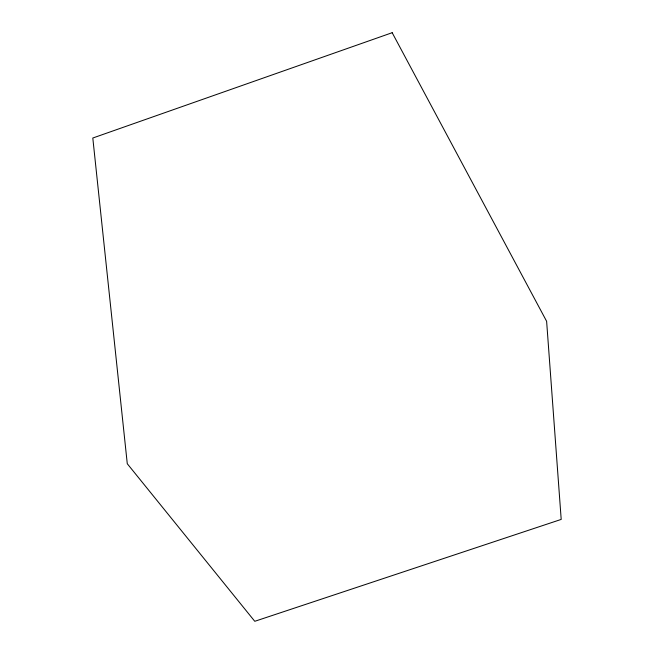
<?xml version="1.0" encoding="UTF-8"?>
<svg xmlns="http://www.w3.org/2000/svg" width="654" height="654" viewBox="0 0 654 654"><rect width="100%" height="100%" fill="white"/><g stroke="black" fill="none" stroke-linecap="round" stroke-linejoin="round"><path stroke-width="0.98" d="M392.179 32.7L92.803 138.019L127.277 463.735L254.766 621.3L561.197 519.415L546.621 321.294L392.179 32.7"/></g></svg>
